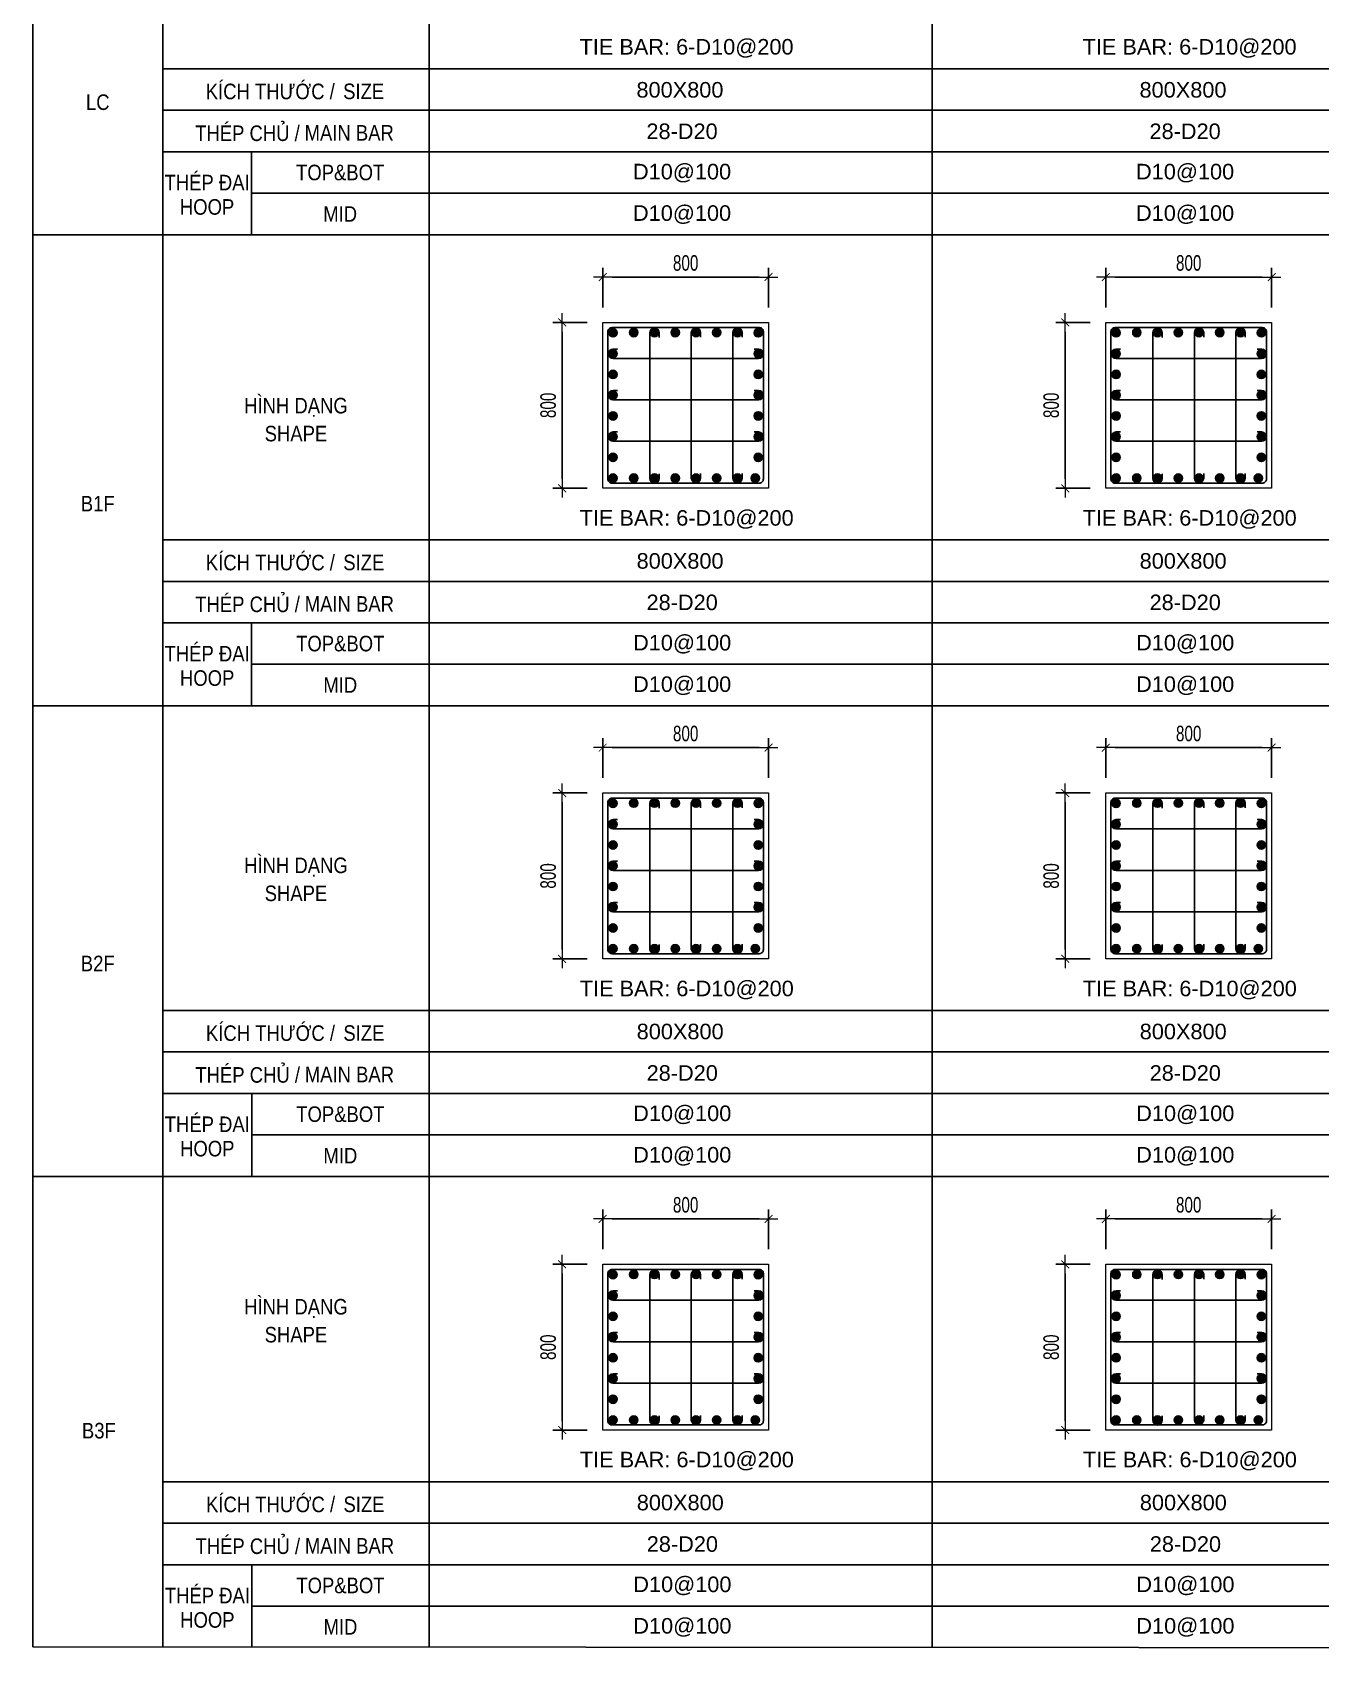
# Model space of a CAD drawing. Header units: millimetres. Extents: x 49323 to 538172, y -39336 to 181761.
# Drawn here: x 262047 to 268260, y 130327 to 138126 of the extents above; entities that cross this region are included whole.
import ezdxf
from ezdxf.enums import TextEntityAlignment as Align

# ---------------------------------------------------------------- set-up
doc = ezdxf.new("R2010")
doc.units = ezdxf.units.MM
doc.linetypes.add('CENTER2', pattern=[1.125, 0.75, -0.125, 0.125, -0.125])
doc.layers.get('Defpoints').update_dxf_attribs({"color": 151, "lineweight": 9})
for name, color, linetype in [('2', 2, 'Continuous'), ('A-ANNO-LEAD', 4, 'Continuous'), ('CEN', 1, 'CENTER2'), ('STL', 3, 'Continuous'), ('TIT1', 3, 'Continuous')]:
    doc.layers.add(name, color=color, linetype=linetype)
for name, color, linetype, lineweight in [('NDC_S_CONTINUOUS', 3, 'Continuous', 20), ('NDC_S_DIM', 1, 'Continuous', 15), ('NDC_S_VN TEXT', 7, 'Continuous', 20)]:
    doc.layers.add(name, color=color, linetype=linetype, lineweight=lineweight)
doc.styles.add('NDC_ARIAL', font='arial.ttf', dxfattribs={"width": 0.85})
doc.styles.add('NDC_DIM', font='', dxfattribs={"width": 0.75})
doc.styles.get('NDC_DIM').set_extended_font_data('Dotum')
doc.dimstyles.new('NDC_dim_30', dxfattribs={"dimscale": 30, "dimtxt": 2.5, "dimasz": 1.5, "dimexe": 1.5, "dimexo": 2.5, "dimgap": 1, "dimtad": 1, "dimdec": 0, "dimzin": 0, "dimdsep": 46, "dimtxsty": 'NDC_DIM', "dimblk": 'DIMMARK', "dimcen": 0.09, "dimdle": 1.2, "dimclrd": 1, "dimclre": 1, "dimclrt": 3, "dimadec": 0, "dimazin": 0, "dimtfac": 1, "dimtdec": 0, "dimtix": 1, "dimtofl": 0, "dimtmove": 0, "dimatfit": 3, "dimfxl": 8, "dimfxlon": 1, "dimtolj": 1, "dimtzin": 0, "dimarcsym": 0})

# ---------------------------------------------------------------- blocks, each defined once
blk = doc.blocks.new('8')
at = {"layer": '2'}
blk.add_hatch(color=256, dxfattribs=at).paths.add_polyline_path([(20, 0, 0.386127), (1.9, 19.9), (-1.9, 19.9, 0.386127), (-20, 0, 1)])
blk.add_circle((0, 0), 20, dxfattribs=at)
blk = doc.blocks.new('5')
at = {"layer": 'CEN', "rotation": 180}
blk.add_blockref('8', (0, 0), dxfattribs=at)
blk = doc.blocks.new('DIMMARK')
at = {"layer": 'NDC_S_DIM', "color": 1}
blk.add_line((-1.5, 0), (1, 0), dxfattribs=at)
at = {"layer": 'NDC_S_DIM', "color": 2, "const_width": 0.1}
blk.add_lwpolyline([(-0.42, -0.42), (0.42, 0.42)], dxfattribs=at)
blk = doc.blocks.new('*D1380')
at = {"layer": 'Defpoints', "color": 0, "ltscale": 40, "transparency": 16777216}
for p in [(265597.9, 132403.9), (264797.9, 132182.6), (265597.9, 132182.6)]:
    blk.add_point(p, dxfattribs=at)
at = {"layer": 'NDC_S_DIM', "color": 1, "lineweight": -2, "ltscale": 40, "transparency": 16777216}
for p, q in [((264797.9, 132257.6), (264797.9, 132448.9)), ((265597.9, 132257.6), (265597.9, 132448.9)), ((264842.9, 132403.9), (265552.9, 132403.9))]:
    blk.add_line(p, q, dxfattribs=at)
at = {"layer": 'NDC_S_DIM', "color": 1, "lineweight": -2, "ltscale": 40, "transparency": 16777216, "xscale": 45, "yscale": 45, "zscale": 45, "rotation": 180}
blk.add_blockref('DIMMARK', (264797.9, 132403.9), dxfattribs=at)
at = {"layer": 'NDC_S_DIM', "color": 1, "lineweight": -2, "ltscale": 40, "transparency": 16777216, "xscale": 45, "yscale": 45, "zscale": 45}
blk.add_blockref('DIMMARK', (265597.9, 132403.9), dxfattribs=at)
at = {"layer": 'NDC_S_DIM', "color": 3, "ltscale": 40, "transparency": 16777216, "insert": (265197.9, 132471.5), "char_height": 75, "attachment_point": 5, "style": 'NDC_DIM'}
blk.add_mtext('\\A1;800', dxfattribs=at)
blk = doc.blocks.new('*D1381')
at = {"layer": 'Defpoints', "color": 0, "ltscale": 40, "transparency": 16777216}
for p in [(264797.9, 132185.1), (264602.5, 131385.1), (264797.9, 131385.1)]:
    blk.add_point(p, dxfattribs=at)
at = {"layer": 'NDC_S_DIM', "color": 1, "lineweight": -2, "ltscale": 40, "transparency": 16777216}
for p, q in [((264722.9, 132185.1), (264557.5, 132185.1)), ((264602.5, 132140.1), (264602.5, 131430.1)), ((264722.9, 131385.1), (264557.5, 131385.1))]:
    blk.add_line(p, q, dxfattribs=at)
at = {"layer": 'NDC_S_DIM', "color": 1, "lineweight": -2, "ltscale": 40, "transparency": 16777216, "xscale": 45, "yscale": 45, "zscale": 45}
for p, rotation in [((264602.5, 132185.1), 90), ((264602.5, 131385.1), 270)]:
    blk.add_blockref('DIMMARK', p, dxfattribs=dict(at, rotation=rotation))
at = {"layer": 'NDC_S_DIM', "color": 3, "ltscale": 40, "transparency": 16777216, "insert": (264535, 131785.1), "char_height": 75, "attachment_point": 5, "rotation": 90, "style": 'NDC_DIM'}
blk.add_mtext('\\A1;800', dxfattribs=at)
blk = doc.blocks.new('*D1382')
at = {"layer": 'Defpoints', "color": 0, "ltscale": 40, "transparency": 16777216}
for p in [(265597.9, 134676.8), (264797.9, 134455.4), (265597.9, 134455.4)]:
    blk.add_point(p, dxfattribs=at)
at = {"layer": 'NDC_S_DIM', "color": 1, "lineweight": -2, "ltscale": 40, "transparency": 16777216}
for p, q in [((264797.9, 134530.4), (264797.9, 134721.8)), ((265597.9, 134530.4), (265597.9, 134721.8)), ((264842.9, 134676.8), (265552.9, 134676.8))]:
    blk.add_line(p, q, dxfattribs=at)
at = {"layer": 'NDC_S_DIM', "color": 1, "lineweight": -2, "ltscale": 40, "transparency": 16777216, "xscale": 45, "yscale": 45, "zscale": 45, "rotation": 180}
blk.add_blockref('DIMMARK', (264797.9, 134676.8), dxfattribs=at)
at = {"layer": 'NDC_S_DIM', "color": 1, "lineweight": -2, "ltscale": 40, "transparency": 16777216, "xscale": 45, "yscale": 45, "zscale": 45}
blk.add_blockref('DIMMARK', (265597.9, 134676.8), dxfattribs=at)
at = {"layer": 'NDC_S_DIM', "color": 3, "ltscale": 40, "transparency": 16777216, "insert": (265197.9, 134744.4), "char_height": 75, "attachment_point": 5, "style": 'NDC_DIM'}
blk.add_mtext('\\A1;800', dxfattribs=at)
blk = doc.blocks.new('*D1383')
at = {"layer": 'Defpoints', "color": 0, "ltscale": 40, "transparency": 16777216}
for p in [(264797.9, 134458), (264602.5, 133658), (264797.9, 133658)]:
    blk.add_point(p, dxfattribs=at)
at = {"layer": 'NDC_S_DIM', "color": 1, "lineweight": -2, "ltscale": 40, "transparency": 16777216}
for p, q in [((264722.9, 134458), (264557.5, 134458)), ((264602.5, 134413), (264602.5, 133703)), ((264722.9, 133658), (264557.5, 133658))]:
    blk.add_line(p, q, dxfattribs=at)
at = {"layer": 'NDC_S_DIM', "color": 1, "lineweight": -2, "ltscale": 40, "transparency": 16777216, "xscale": 45, "yscale": 45, "zscale": 45}
for p, rotation in [((264602.5, 134458), 90), ((264602.5, 133658), 270)]:
    blk.add_blockref('DIMMARK', p, dxfattribs=dict(at, rotation=rotation))
at = {"layer": 'NDC_S_DIM', "color": 3, "ltscale": 40, "transparency": 16777216, "insert": (264535, 134058), "char_height": 75, "attachment_point": 5, "rotation": 90, "style": 'NDC_DIM'}
blk.add_mtext('\\A1;800', dxfattribs=at)
blk = doc.blocks.new('*D1384')
at = {"layer": 'Defpoints', "color": 0, "ltscale": 40, "transparency": 16777216}
for p in [(265597.9, 136946.2), (264797.9, 136724.9), (265597.9, 136724.9)]:
    blk.add_point(p, dxfattribs=at)
at = {"layer": 'NDC_S_DIM', "color": 1, "lineweight": -2, "ltscale": 40, "transparency": 16777216}
for p, q in [((264797.9, 136799.9), (264797.9, 136991.2)), ((265597.9, 136799.9), (265597.9, 136991.2)), ((264842.9, 136946.2), (265552.9, 136946.2))]:
    blk.add_line(p, q, dxfattribs=at)
at = {"layer": 'NDC_S_DIM', "color": 1, "lineweight": -2, "ltscale": 40, "transparency": 16777216, "xscale": 45, "yscale": 45, "zscale": 45, "rotation": 180}
blk.add_blockref('DIMMARK', (264797.9, 136946.2), dxfattribs=at)
at = {"layer": 'NDC_S_DIM', "color": 1, "lineweight": -2, "ltscale": 40, "transparency": 16777216, "xscale": 45, "yscale": 45, "zscale": 45}
blk.add_blockref('DIMMARK', (265597.9, 136946.2), dxfattribs=at)
at = {"layer": 'NDC_S_DIM', "color": 3, "ltscale": 40, "transparency": 16777216, "insert": (265197.9, 137013.8), "char_height": 75, "attachment_point": 5, "style": 'NDC_DIM'}
blk.add_mtext('\\A1;800', dxfattribs=at)
blk = doc.blocks.new('*D1385')
at = {"layer": 'Defpoints', "color": 0, "ltscale": 40, "transparency": 16777216}
for p in [(264797.9, 136727.4), (264602.5, 135927.4), (264797.9, 135927.4)]:
    blk.add_point(p, dxfattribs=at)
at = {"layer": 'NDC_S_DIM', "color": 1, "lineweight": -2, "ltscale": 40, "transparency": 16777216}
for p, q in [((264722.9, 136727.4), (264557.5, 136727.4)), ((264602.5, 136682.4), (264602.5, 135972.4)), ((264722.9, 135927.4), (264557.5, 135927.4))]:
    blk.add_line(p, q, dxfattribs=at)
at = {"layer": 'NDC_S_DIM', "color": 1, "lineweight": -2, "ltscale": 40, "transparency": 16777216, "xscale": 45, "yscale": 45, "zscale": 45}
for p, rotation in [((264602.5, 136727.4), 90), ((264602.5, 135927.4), 270)]:
    blk.add_blockref('DIMMARK', p, dxfattribs=dict(at, rotation=rotation))
at = {"layer": 'NDC_S_DIM', "color": 3, "ltscale": 40, "transparency": 16777216, "insert": (264535, 136327.4), "char_height": 75, "attachment_point": 5, "rotation": 90, "style": 'NDC_DIM'}
blk.add_mtext('\\A1;800', dxfattribs=at)
blk = doc.blocks.new('*D1388')
at = {"layer": 'Defpoints', "color": 0, "ltscale": 40, "transparency": 16777216}
for p in [(268024, 132403.9), (267224, 132182.6), (268024, 132182.6)]:
    blk.add_point(p, dxfattribs=at)
at = {"layer": 'NDC_S_DIM', "color": 1, "lineweight": -2, "ltscale": 40, "transparency": 16777216}
for p, q in [((267224, 132257.6), (267224, 132448.9)), ((268024, 132257.6), (268024, 132448.9)), ((267269, 132403.9), (267979, 132403.9))]:
    blk.add_line(p, q, dxfattribs=at)
at = {"layer": 'NDC_S_DIM', "color": 1, "lineweight": -2, "ltscale": 40, "transparency": 16777216, "xscale": 45, "yscale": 45, "zscale": 45, "rotation": 180}
blk.add_blockref('DIMMARK', (267224, 132403.9), dxfattribs=at)
at = {"layer": 'NDC_S_DIM', "color": 1, "lineweight": -2, "ltscale": 40, "transparency": 16777216, "xscale": 45, "yscale": 45, "zscale": 45}
blk.add_blockref('DIMMARK', (268024, 132403.9), dxfattribs=at)
at = {"layer": 'NDC_S_DIM', "color": 3, "ltscale": 40, "transparency": 16777216, "insert": (267624, 132471.5), "char_height": 75, "attachment_point": 5, "style": 'NDC_DIM'}
blk.add_mtext('\\A1;800', dxfattribs=at)
blk = doc.blocks.new('*D1389')
at = {"layer": 'Defpoints', "color": 0, "ltscale": 40, "transparency": 16777216}
for p in [(267224, 132185.1), (267028.6, 131385.1), (267224, 131385.1)]:
    blk.add_point(p, dxfattribs=at)
at = {"layer": 'NDC_S_DIM', "color": 1, "lineweight": -2, "ltscale": 40, "transparency": 16777216}
for p, q in [((267149, 132185.1), (266983.6, 132185.1)), ((267028.6, 132140.1), (267028.6, 131430.1)), ((267149, 131385.1), (266983.6, 131385.1))]:
    blk.add_line(p, q, dxfattribs=at)
at = {"layer": 'NDC_S_DIM', "color": 1, "lineweight": -2, "ltscale": 40, "transparency": 16777216, "xscale": 45, "yscale": 45, "zscale": 45}
for p, rotation in [((267028.6, 132185.1), 90), ((267028.6, 131385.1), 270)]:
    blk.add_blockref('DIMMARK', p, dxfattribs=dict(at, rotation=rotation))
at = {"layer": 'NDC_S_DIM', "color": 3, "ltscale": 40, "transparency": 16777216, "insert": (266961.1, 131785.1), "char_height": 75, "attachment_point": 5, "rotation": 90, "style": 'NDC_DIM'}
blk.add_mtext('\\A1;800', dxfattribs=at)
blk = doc.blocks.new('*D1390')
at = {"layer": 'Defpoints', "color": 0, "ltscale": 40, "transparency": 16777216}
for p in [(268024, 134676.8), (267224, 134455.4), (268024, 134455.4)]:
    blk.add_point(p, dxfattribs=at)
at = {"layer": 'NDC_S_DIM', "color": 1, "lineweight": -2, "ltscale": 40, "transparency": 16777216}
for p, q in [((267224, 134530.4), (267224, 134721.8)), ((268024, 134530.4), (268024, 134721.8)), ((267269, 134676.8), (267979, 134676.8))]:
    blk.add_line(p, q, dxfattribs=at)
at = {"layer": 'NDC_S_DIM', "color": 1, "lineweight": -2, "ltscale": 40, "transparency": 16777216, "xscale": 45, "yscale": 45, "zscale": 45, "rotation": 180}
blk.add_blockref('DIMMARK', (267224, 134676.8), dxfattribs=at)
at = {"layer": 'NDC_S_DIM', "color": 1, "lineweight": -2, "ltscale": 40, "transparency": 16777216, "xscale": 45, "yscale": 45, "zscale": 45}
blk.add_blockref('DIMMARK', (268024, 134676.8), dxfattribs=at)
at = {"layer": 'NDC_S_DIM', "color": 3, "ltscale": 40, "transparency": 16777216, "insert": (267624, 134744.4), "char_height": 75, "attachment_point": 5, "style": 'NDC_DIM'}
blk.add_mtext('\\A1;800', dxfattribs=at)
blk = doc.blocks.new('*D1391')
at = {"layer": 'Defpoints', "color": 0, "ltscale": 40, "transparency": 16777216}
for p in [(267224, 134458), (267028.6, 133658), (267224, 133658)]:
    blk.add_point(p, dxfattribs=at)
at = {"layer": 'NDC_S_DIM', "color": 1, "lineweight": -2, "ltscale": 40, "transparency": 16777216}
for p, q in [((267149, 134458), (266983.6, 134458)), ((267028.6, 134413), (267028.6, 133703)), ((267149, 133658), (266983.6, 133658))]:
    blk.add_line(p, q, dxfattribs=at)
at = {"layer": 'NDC_S_DIM', "color": 1, "lineweight": -2, "ltscale": 40, "transparency": 16777216, "xscale": 45, "yscale": 45, "zscale": 45}
for p, rotation in [((267028.6, 134458), 90), ((267028.6, 133658), 270)]:
    blk.add_blockref('DIMMARK', p, dxfattribs=dict(at, rotation=rotation))
at = {"layer": 'NDC_S_DIM', "color": 3, "ltscale": 40, "transparency": 16777216, "insert": (266961.1, 134058), "char_height": 75, "attachment_point": 5, "rotation": 90, "style": 'NDC_DIM'}
blk.add_mtext('\\A1;800', dxfattribs=at)
blk = doc.blocks.new('*D1392')
at = {"layer": 'Defpoints', "color": 0, "ltscale": 40, "transparency": 16777216}
for p in [(268024, 136946.2), (267224, 136724.9), (268024, 136724.9)]:
    blk.add_point(p, dxfattribs=at)
at = {"layer": 'NDC_S_DIM', "color": 1, "lineweight": -2, "ltscale": 40, "transparency": 16777216}
for p, q in [((267224, 136799.9), (267224, 136991.2)), ((268024, 136799.9), (268024, 136991.2)), ((267269, 136946.2), (267979, 136946.2))]:
    blk.add_line(p, q, dxfattribs=at)
at = {"layer": 'NDC_S_DIM', "color": 1, "lineweight": -2, "ltscale": 40, "transparency": 16777216, "xscale": 45, "yscale": 45, "zscale": 45, "rotation": 180}
blk.add_blockref('DIMMARK', (267224, 136946.2), dxfattribs=at)
at = {"layer": 'NDC_S_DIM', "color": 1, "lineweight": -2, "ltscale": 40, "transparency": 16777216, "xscale": 45, "yscale": 45, "zscale": 45}
blk.add_blockref('DIMMARK', (268024, 136946.2), dxfattribs=at)
at = {"layer": 'NDC_S_DIM', "color": 3, "ltscale": 40, "transparency": 16777216, "insert": (267624, 137013.8), "char_height": 75, "attachment_point": 5, "style": 'NDC_DIM'}
blk.add_mtext('\\A1;800', dxfattribs=at)
blk = doc.blocks.new('*D1393')
at = {"layer": 'Defpoints', "color": 0, "ltscale": 40, "transparency": 16777216}
for p in [(267224, 136727.4), (267028.6, 135927.4), (267224, 135927.4)]:
    blk.add_point(p, dxfattribs=at)
at = {"layer": 'NDC_S_DIM', "color": 1, "lineweight": -2, "ltscale": 40, "transparency": 16777216}
for p, q in [((267149, 136727.4), (266983.6, 136727.4)), ((267028.6, 136682.4), (267028.6, 135972.4)), ((267149, 135927.4), (266983.6, 135927.4))]:
    blk.add_line(p, q, dxfattribs=at)
at = {"layer": 'NDC_S_DIM', "color": 1, "lineweight": -2, "ltscale": 40, "transparency": 16777216, "xscale": 45, "yscale": 45, "zscale": 45}
for p, rotation in [((267028.6, 136727.4), 90), ((267028.6, 135927.4), 270)]:
    blk.add_blockref('DIMMARK', p, dxfattribs=dict(at, rotation=rotation))
at = {"layer": 'NDC_S_DIM', "color": 3, "ltscale": 40, "transparency": 16777216, "insert": (266961.1, 136327.4), "char_height": 75, "attachment_point": 5, "rotation": 90, "style": 'NDC_DIM'}
blk.add_mtext('\\A1;800', dxfattribs=at)

msp = doc.modelspace()

# ---------------------------------------------------------------- linework, layer by layer
at = {"layer": '2', "lineweight": -2, "ltscale": 1000}
for points in [[(265572.9, 136682.4), (265572.9, 135972.4, -0.414214), (265552.9, 135952.4), (264842.9, 135952.4, -0.414214), (264822.9, 135972.4), (264822.9, 136682.4, -0.414214), (264842.9, 136702.4), (265552.9, 136702.4, -0.414214)], [(267999, 136682.4), (267999, 135972.4, -0.414214), (267979, 135952.4), (267269, 135952.4, -0.414214), (267249, 135972.4), (267249, 136682.4, -0.414214), (267269, 136702.4), (267979, 136702.4, -0.414214)], [(265572.9, 134413), (265572.9, 133703, -0.414214), (265552.9, 133683), (264842.9, 133683, -0.414214), (264822.9, 133703), (264822.9, 134413, -0.414214), (264842.9, 134433), (265552.9, 134433, -0.414214)], [(267999, 134413), (267999, 133703, -0.414214), (267979, 133683), (267269, 133683, -0.414214), (267249, 133703), (267249, 134413, -0.414214), (267269, 134433), (267979, 134433, -0.414214)], [(265572.9, 132140.1), (265572.9, 131430.1, -0.414214), (265552.9, 131410.1), (264842.9, 131410.1, -0.414214), (264822.9, 131430.1), (264822.9, 132140.1, -0.414214), (264842.9, 132160.1), (265552.9, 132160.1, -0.414214)], [(267999, 132140.1), (267999, 131430.1, -0.414214), (267979, 131410.1), (267269, 131410.1, -0.414214), (267249, 131430.1), (267249, 132140.1, -0.414214), (267269, 132160.1), (267979, 132160.1, -0.414214)]]:
    msp.add_lwpolyline(points, format="xyb", close=True, dxfattribs=at)
at = {"layer": '2'}
for points in [[(265070.2, 135997.1), (265070.2, 135974.9, -1), (265025.2, 135974.9), (265025.2, 136676.9, -1), (265070.2, 136676.9), (265070.2, 136654.8)], [(265270.2, 135998.5), (265270.2, 135976.4, -1), (265225.2, 135976.4), (265225.2, 136678.4, -1), (265270.2, 136678.4), (265270.2, 136656.3)], [(265470.2, 135998.5), (265470.2, 135976.4, -1), (265425.2, 135976.4), (265425.2, 136678.4, -1), (265470.2, 136678.4), (265470.2, 136656.3)], [(267496.3, 135997.1), (267496.3, 135974.9, -1), (267451.2, 135974.9), (267451.2, 136676.9, -1), (267496.3, 136676.9), (267496.3, 136654.8)], [(267696.3, 135998.5), (267696.3, 135976.4, -1), (267651.2, 135976.4), (267651.2, 136678.4, -1), (267696.3, 136678.4), (267696.3, 136656.3)], [(267896.3, 135998.5), (267896.3, 135976.4, -1), (267851.2, 135976.4), (267851.2, 136678.4, -1), (267896.3, 136678.4), (267896.3, 136656.3)], [(264869.8, 136599), (264847.7, 136599, 1), (264847.7, 136553.9), (265549.7, 136553.9, 1), (265549.7, 136599), (265527.6, 136599)], [(267295.9, 136599), (267273.8, 136599, 1), (267273.8, 136553.9), (267975.8, 136553.9, 1), (267975.8, 136599), (267953.7, 136599)], [(264869.8, 136399), (264847.7, 136399, 1), (264847.7, 136353.9), (265549.7, 136353.9, 1), (265549.7, 136399), (265527.6, 136399)], [(267295.9, 136399), (267273.8, 136399, 1), (267273.8, 136353.9), (267975.8, 136353.9, 1), (267975.8, 136399), (267953.7, 136399)], [(264869.8, 136199), (264847.7, 136199, 1), (264847.7, 136153.9), (265549.7, 136153.9, 1), (265549.7, 136199), (265527.6, 136199)], [(267295.9, 136199), (267273.8, 136199, 1), (267273.8, 136153.9), (267975.8, 136153.9, 1), (267975.8, 136199), (267953.7, 136199)], [(265070.2, 133727.6), (265070.2, 133705.5, -1), (265025.2, 133705.5), (265025.2, 134407.5, -1), (265070.2, 134407.5), (265070.2, 134385.3)], [(265270.2, 133729.1), (265270.2, 133707, -1), (265225.2, 133707), (265225.2, 134409, -1), (265270.2, 134409), (265270.2, 134386.8)], [(265470.2, 133729.1), (265470.2, 133707, -1), (265425.2, 133707), (265425.2, 134409, -1), (265470.2, 134409), (265470.2, 134386.8)], [(267496.3, 133727.6), (267496.3, 133705.5, -1), (267451.2, 133705.5), (267451.2, 134407.5, -1), (267496.3, 134407.5), (267496.3, 134385.3)], [(267696.3, 133729.1), (267696.3, 133707, -1), (267651.2, 133707), (267651.2, 134409, -1), (267696.3, 134409), (267696.3, 134386.8)], [(267896.3, 133729.1), (267896.3, 133707, -1), (267851.2, 133707), (267851.2, 134409, -1), (267896.3, 134409), (267896.3, 134386.8)], [(264869.8, 134329.5), (264847.7, 134329.5, 1), (264847.7, 134284.5), (265549.7, 134284.5, 1), (265549.7, 134329.5), (265527.6, 134329.5)], [(267295.9, 134329.5), (267273.8, 134329.5, 1), (267273.8, 134284.5), (267975.8, 134284.5, 1), (267975.8, 134329.5), (267953.7, 134329.5)], [(264869.8, 134129.5), (264847.7, 134129.5, 1), (264847.7, 134084.5), (265549.7, 134084.5, 1), (265549.7, 134129.5), (265527.6, 134129.5)], [(267295.9, 134129.5), (267273.8, 134129.5, 1), (267273.8, 134084.5), (267975.8, 134084.5, 1), (267975.8, 134129.5), (267953.7, 134129.5)], [(264869.8, 133929.5), (264847.7, 133929.5, 1), (264847.7, 133884.5), (265549.7, 133884.5, 1), (265549.7, 133929.5), (265527.6, 133929.5)], [(267295.9, 133929.5), (267273.8, 133929.5, 1), (267273.8, 133884.5), (267975.8, 133884.5, 1), (267975.8, 133929.5), (267953.7, 133929.5)], [(265070.2, 131454.8), (265070.2, 131432.6, -1), (265025.2, 131432.6), (265025.2, 132134.6, -1), (265070.2, 132134.6), (265070.2, 132112.5)], [(265270.2, 131456.2), (265270.2, 131434.1, -1), (265225.2, 131434.1), (265225.2, 132136.1, -1), (265270.2, 132136.1), (265270.2, 132114)], [(265470.2, 131456.2), (265470.2, 131434.1, -1), (265425.2, 131434.1), (265425.2, 132136.1, -1), (265470.2, 132136.1), (265470.2, 132114)], [(267496.3, 131454.8), (267496.3, 131432.6, -1), (267451.2, 131432.6), (267451.2, 132134.6, -1), (267496.3, 132134.6), (267496.3, 132112.5)], [(267696.3, 131456.2), (267696.3, 131434.1, -1), (267651.2, 131434.1), (267651.2, 132136.1, -1), (267696.3, 132136.1), (267696.3, 132114)], [(267896.3, 131456.2), (267896.3, 131434.1, -1), (267851.2, 131434.1), (267851.2, 132136.1, -1), (267896.3, 132136.1), (267896.3, 132114)], [(264869.8, 132056.7), (264847.7, 132056.7, 1), (264847.7, 132011.6), (265549.7, 132011.6, 1), (265549.7, 132056.7), (265527.6, 132056.7)], [(267295.9, 132056.7), (267273.8, 132056.7, 1), (267273.8, 132011.6), (267975.8, 132011.6, 1), (267975.8, 132056.7), (267953.7, 132056.7)], [(264869.8, 131856.7), (264847.7, 131856.7, 1), (264847.7, 131811.6), (265549.7, 131811.6, 1), (265549.7, 131856.7), (265527.6, 131856.7)], [(267295.9, 131856.7), (267273.8, 131856.7, 1), (267273.8, 131811.6), (267975.8, 131811.6, 1), (267975.8, 131856.7), (267953.7, 131856.7)], [(264869.8, 131656.7), (264847.7, 131656.7, 1), (264847.7, 131611.6), (265549.7, 131611.6, 1), (265549.7, 131656.7), (265527.6, 131656.7)], [(267295.9, 131656.7), (267273.8, 131656.7, 1), (267273.8, 131611.6), (267975.8, 131611.6, 1), (267975.8, 131656.7), (267953.7, 131656.7)]]:
    msp.add_lwpolyline(points, format="xyb", dxfattribs=at)
at = {"layer": 'A-ANNO-LEAD'}
msp.add_lwpolyline([(262048.7, 130339.8), (283383.7, 130326.6), (283383.7, 146946.6), (262048.7, 146959.8)], close=True, dxfattribs=at)
at = {"layer": 'NDC_S_CONTINUOUS', "ltscale": 70}
for points in [[(265597.9, 136727.4), (265597.9, 135927.4), (264797.9, 135927.4), (264797.9, 136727.4), (265597.9, 136727.4)], [(268024, 136727.4), (268024, 135927.4), (267224, 135927.4), (267224, 136727.4), (268024, 136727.4)], [(265597.9, 134458), (265597.9, 133658), (264797.9, 133658), (264797.9, 134458), (265597.9, 134458)], [(268024, 134458), (268024, 133658), (267224, 133658), (267224, 134458), (268024, 134458)], [(265597.9, 132185.1), (265597.9, 131385.1), (264797.9, 131385.1), (264797.9, 132185.1), (265597.9, 132185.1)], [(268024, 132185.1), (268024, 131385.1), (267224, 131385.1), (267224, 132185.1), (268024, 132185.1)]]:
    msp.add_lwpolyline(points, dxfattribs=at)
at = {"layer": 'TIT1'}
for p, q in [((262676.6, 146474.5), (262676.6, 130339.8)), ((263960.5, 130339.8), (263960.5, 146474.5)), ((266386.6, 146474.5), (266386.6, 130339.8)), ((283382.1, 137150.5), (262047.1, 137150.5)), ((283382.6, 134878.6), (262047.6, 134878.6)), ((283383.1, 132609.1), (262048.2, 132609.1))]:
    msp.add_line(p, q, dxfattribs=at)
at = {"layer": 'TIT1', "color": 8}
for p, q in [((283369.3, 137950.5), (262675, 137950.5)), ((283369.3, 137750.5), (262675, 137750.5)), ((283369.3, 137550.5), (262675, 137550.5)), ((263104.2, 137150.5), (263104.2, 137550.5)), ((283369.3, 137350.5), (263104.2, 137350.5)), ((283382.6, 135678.6), (262675.5, 135678.6)), ((283382.6, 135478.6), (262675.5, 135478.6)), ((283382.6, 135278.6), (262675.5, 135278.6)), ((263104.7, 134878.6), (263104.7, 135278.6)), ((283382.6, 135078.6), (263104.7, 135078.6)), ((283383.1, 133409.1), (262676, 133409.1)), ((283383.1, 133209.1), (262676, 133209.1)), ((283383.1, 133009.1), (262676, 133009.1)), ((263105.2, 132609.1), (263105.2, 133009.1)), ((283383.1, 132809.1), (263105.2, 132809.1)), ((283383.7, 131136.3), (262676.6, 131136.3)), ((283383.7, 130936.3), (262676.6, 130936.3)), ((283383.7, 130736.3), (262676.6, 130736.3)), ((263105.8, 130336.3), (263105.8, 130736.3)), ((283383.7, 130536.3), (263105.8, 130536.3))]:
    msp.add_line(p, q, dxfattribs=at)

# ---------------------------------------------------------------- block references
at = {"layer": 'STL', "xscale": -1}
for p in [(264847.7, 136677.4), (267273.8, 136677.4), (264847.7, 136576.5), (267273.8, 136576.5), (264847.7, 136476.5), (267273.8, 136476.5), (264847.7, 136376.5), (267273.8, 136376.5), (264847.7, 136276.5), (267273.8, 136276.5), (264847.7, 136176.5), (267273.8, 136176.5), (264847.7, 136076.5), (267273.8, 136076.5), (264847.7, 135976.5), (267273.8, 135976.5), (264847.7, 134408), (267273.8, 134408), (264847.7, 134307), (267273.8, 134307), (264847.7, 134207), (267273.8, 134207), (264847.7, 134107), (267273.8, 134107), (264847.7, 134007), (267273.8, 134007), (264847.7, 133907), (267273.8, 133907), (264847.7, 133807), (267273.8, 133807), (264847.7, 133707), (267273.8, 133707), (264847.7, 132135.1), (267273.8, 132135.1), (264847.7, 132034.2), (267273.8, 132034.2), (264847.7, 131934.2), (267273.8, 131934.2), (264847.7, 131834.2), (267273.8, 131834.2), (264847.7, 131734.2), (267273.8, 131734.2), (264847.7, 131634.2), (267273.8, 131634.2), (264847.7, 131534.2), (267273.8, 131534.2), (264847.7, 131434.2), (267273.8, 131434.2)]:
    msp.add_blockref('5', p, dxfattribs=at)
at = {"layer": 'STL', "xscale": -1, "rotation": 270}
for p in [(264947.7, 136678.4), (265047.7, 136678.4), (265147.7, 136678.4), (265247.7, 136678.4), (265347.7, 136678.4), (265447.7, 136678.4), (267373.8, 136678.4), (267473.8, 136678.4), (267573.8, 136678.4), (267673.8, 136678.4), (267773.8, 136678.4), (267873.8, 136678.4), (264847.7, 135976.5), (264947.7, 135976.5), (265047.7, 135976.5), (265147.7, 135976.5), (265247.7, 135976.5), (265347.7, 135976.5), (265447.7, 135976.5), (265533.6, 135976.5), (267273.8, 135976.5), (267373.8, 135976.5), (267473.8, 135976.5), (267573.8, 135976.5), (267673.8, 135976.5), (267773.8, 135976.5), (267873.8, 135976.5), (267959.7, 135976.5), (264947.7, 134409), (265047.7, 134409), (265147.7, 134409), (265247.7, 134409), (265347.7, 134409), (265447.7, 134409), (267373.8, 134409), (267473.8, 134409), (267573.8, 134409), (267673.8, 134409), (267773.8, 134409), (267873.8, 134409), (264847.7, 133707), (264947.7, 133707), (265047.7, 133707), (265147.7, 133707), (265247.7, 133707), (265347.7, 133707), (265447.7, 133707), (265533.6, 133707), (267273.8, 133707), (267373.8, 133707), (267473.8, 133707), (267573.8, 133707), (267673.8, 133707), (267773.8, 133707), (267873.8, 133707), (267959.7, 133707), (264947.7, 132136.1), (265047.7, 132136.1), (265147.7, 132136.1), (265247.7, 132136.1), (265347.7, 132136.1), (265447.7, 132136.1), (267373.8, 132136.1), (267473.8, 132136.1), (267573.8, 132136.1), (267673.8, 132136.1), (267773.8, 132136.1), (267873.8, 132136.1), (264847.7, 131434.2), (264947.7, 131434.2), (265047.7, 131434.2), (265147.7, 131434.2), (265247.7, 131434.2), (265347.7, 131434.2), (265447.7, 131434.2), (265533.6, 131434.2), (267273.8, 131434.2), (267373.8, 131434.2), (267473.8, 131434.2), (267573.8, 131434.2), (267673.8, 131434.2), (267773.8, 131434.2), (267873.8, 131434.2), (267959.7, 131434.2)]:
    msp.add_blockref('5', p, dxfattribs=at)
at = {"layer": 'STL'}
for p in [(265548.1, 136677.4), (267974.2, 136677.4), (265548.1, 136576.5), (267974.2, 136576.5), (265548.1, 136476.5), (267974.2, 136476.5), (265548.1, 136376.5), (267974.2, 136376.5), (265548.1, 136276.5), (267974.2, 136276.5), (265548.1, 136176.5), (267974.2, 136176.5), (265548.1, 136076.5), (267974.2, 136076.5), (265548.1, 134408), (267974.2, 134408), (265548.1, 134307), (267974.2, 134307), (265548.1, 134207), (267974.2, 134207), (265548.1, 134107), (267974.2, 134107), (265548.1, 134007), (267974.2, 134007), (265548.1, 133907), (267974.2, 133907), (265548.1, 133807), (267974.2, 133807), (265548.1, 132135.1), (267974.2, 132135.1), (265548.1, 132034.2), (267974.2, 132034.2), (265548.1, 131934.2), (267974.2, 131934.2), (265548.1, 131834.2), (267974.2, 131834.2), (265548.1, 131734.2), (267974.2, 131734.2), (265548.1, 131634.2), (267974.2, 131634.2), (265548.1, 131534.2), (267974.2, 131534.2)]:
    msp.add_blockref('5', p, dxfattribs=at)

# ---------------------------------------------------------------- texts
at = {"layer": 'NDC_S_VN TEXT', "style": 'NDC_ARIAL', "width": 0.85}
for s, p in [('KÍCH THƯỚC /', (263194.6, 137850.5)), ('THÉP CHỦ /', (263084.5, 137650.5)), ('THÉP ĐAI', (262889.7, 137411.6)), ('HÌNH DẠNG', (263318.5, 136327.6)), ('KÍCH THƯỚC /', (263195.1, 135578.6)), ('THÉP CHỦ /', (263085, 135378.6)), ('THÉP ĐAI', (262890.2, 135139.7)), ('HÌNH DẠNG', (263318.5, 134110.5)), ('KÍCH THƯỚC /', (263195.6, 133309.1)), ('THÉP CHỦ /', (263085.6, 133109.1)), ('THÉP ĐAI', (262890.8, 132870.2)), ('HÌNH DẠNG', (263318.5, 131982)), ('KÍCH THƯỚC /', (263196.1, 131036.3)), ('THÉP CHỦ /', (263086.1, 130836.3)), ('THÉP ĐAI', (262891.3, 130597.3))]:
    msp.add_text(s, height=75, dxfattribs=at).set_placement(p, align=Align.MIDDLE)
at = {"layer": 'TIT1', "style": 'NDC_ARIAL'}
for s, p in [('TIE BAR: 6-D10@200', (265202.2, 138051.1)), ('TIE BAR: 6-D10@200', (267628.3, 138051.1)), ('800X800', (265170.4, 137849.2)), ('800X800', (267596.5, 137849.2)), ('28-D20', (265180.5, 137649.2)), ('28-D20', (267606.6, 137649.2)), ('D10@100', (265180.5, 137449.2)), ('D10@100', (267606.6, 137449.2)), ('D10@100', (265180.5, 137249.2)), ('D10@100', (267606.6, 137249.2)), ('TIE BAR: 6-D10@200', (265202.8, 135779.2)), ('TIE BAR: 6-D10@200', (267628.9, 135779.2)), ('800X800', (265171, 135577.3)), ('800X800', (267597.1, 135577.3)), ('28-D20', (265181, 135377.3)), ('28-D20', (267607.1, 135377.3)), ('D10@100', (265181, 135177.3)), ('D10@100', (267607.1, 135177.3)), ('D10@100', (265181, 134977.3)), ('D10@100', (267607.1, 134977.3)), ('TIE BAR: 6-D10@200', (265203.3, 133509.7)), ('TIE BAR: 6-D10@200', (267629.4, 133509.7)), ('800X800', (265171.5, 133307.8)), ('800X800', (267597.6, 133307.8)), ('28-D20', (265181.5, 133107.8)), ('28-D20', (267607.6, 133107.8)), ('D10@100', (265181.5, 132907.8)), ('D10@100', (267607.6, 132907.8)), ('D10@100', (265181.5, 132707.8)), ('D10@100', (267607.6, 132707.8)), ('TIE BAR: 6-D10@200', (265203.8, 131238)), ('TIE BAR: 6-D10@200', (267629.9, 131238)), ('800X800', (265172, 131036.1)), ('800X800', (267598.1, 131036.1)), ('28-D20', (265182.1, 130836.1)), ('28-D20', (267608.2, 130836.1)), ('D10@100', (265182.1, 130636.1)), ('D10@100', (267608.2, 130636.1)), ('D10@100', (265182.1, 130436.1)), ('D10@100', (267608.2, 130436.1))]:
    msp.add_text(s, height=75, dxfattribs=at).set_placement(p, align=Align.MIDDLE)
at = {"layer": 'TIT1', "style": 'NDC_ARIAL', "width": 0.85}
for s, p in [('LC', (262362.6, 137789.5)), ('SIZE', (263645, 137841.7)), ('MAIN BAR', (263575.4, 137641.7)), ('TOP&BOT', (263531.6, 137450.5)), ('HOOP', (262889.7, 137284.3)), ('MID', (263531.6, 137250.5)), ('SHAPE', (263318.5, 136191.3)), ('B1F', (262362.6, 135853.5)), ('SIZE', (263645.6, 135569.8)), ('MAIN BAR', (263575.9, 135369.7)), ('TOP&BOT', (263532.1, 135178.6)), ('HOOP', (262890.2, 135012.3)), ('MID', (263532.1, 134978.6)), ('SHAPE', (263318.5, 133974.2)), ('B2F', (262362.6, 133636.4)), ('SIZE', (263646.1, 133300.3)), ('MAIN BAR', (263576.4, 133100.3)), ('TOP&BOT', (263532.6, 132909.1)), ('HOOP', (262890.8, 132742.9)), ('MID', (263532.6, 132709.1)), ('SHAPE', (263318.5, 131845.8)), ('B3F', (262368, 131382.7)), ('SIZE', (263646.6, 131027.5)), ('MAIN BAR', (263576.9, 130827.4)), ('TOP&BOT', (263533.1, 130636.3)), ('HOOP', (262891.3, 130470)), ('MID', (263533.1, 130436.3))]:
    msp.add_text(s, height=75, dxfattribs=at).set_placement(p, align=Align.MIDDLE)

# ---------------------------------------------------------------- dimensions: what is measured, and where the dimension line sits
at = {"layer": 'NDC_S_DIM', "ltscale": 40}
for base, p1, p2, picture, middle in [((265597.9, 136946.2), (264797.9, 136724.9), (265597.9, 136724.9), '*D1384', (265197.9, 137013.8)), ((268024, 136946.2), (267224, 136724.9), (268024, 136724.9), '*D1392', (267624, 137013.8)), ((265597.9, 134676.8), (264797.9, 134455.4), (265597.9, 134455.4), '*D1382', (265197.9, 134744.4)), ((268024, 134676.8), (267224, 134455.4), (268024, 134455.4), '*D1390', (267624, 134744.4)), ((265597.9, 132403.9), (264797.9, 132182.6), (265597.9, 132182.6), '*D1380', (265197.9, 132471.5)), ((268024, 132403.9), (267224, 132182.6), (268024, 132182.6), '*D1388', (267624, 132471.5))]:
    dim = msp.add_linear_dim(base=base, p1=p1, p2=p2, dimstyle='NDC_dim_30', dxfattribs=at)
    dim.commit()
    dim.dimension.update_dxf_attribs({"geometry": picture, "text_midpoint": middle})
for base, p1, p2, picture, middle in [((264602.5, 135927.4), (264797.9, 136727.4), (264797.9, 135927.4), '*D1385', (264535, 136327.4)), ((267028.6, 135927.4), (267224, 136727.4), (267224, 135927.4), '*D1393', (266961.1, 136327.4)), ((264602.5, 133658), (264797.9, 134458), (264797.9, 133658), '*D1383', (264535, 134058)), ((267028.6, 133658), (267224, 134458), (267224, 133658), '*D1391', (266961.1, 134058)), ((264602.5, 131385.1), (264797.9, 132185.1), (264797.9, 131385.1), '*D1381', (264535, 131785.1)), ((267028.6, 131385.1), (267224, 132185.1), (267224, 131385.1), '*D1389', (266961.1, 131785.1))]:
    dim = msp.add_linear_dim(base=base, p1=p1, p2=p2, angle=90, dimstyle='NDC_dim_30', dxfattribs=at)
    dim.commit()
    dim.dimension.update_dxf_attribs({"geometry": picture, "text_midpoint": middle})

doc.saveas('drawing.dxf')
